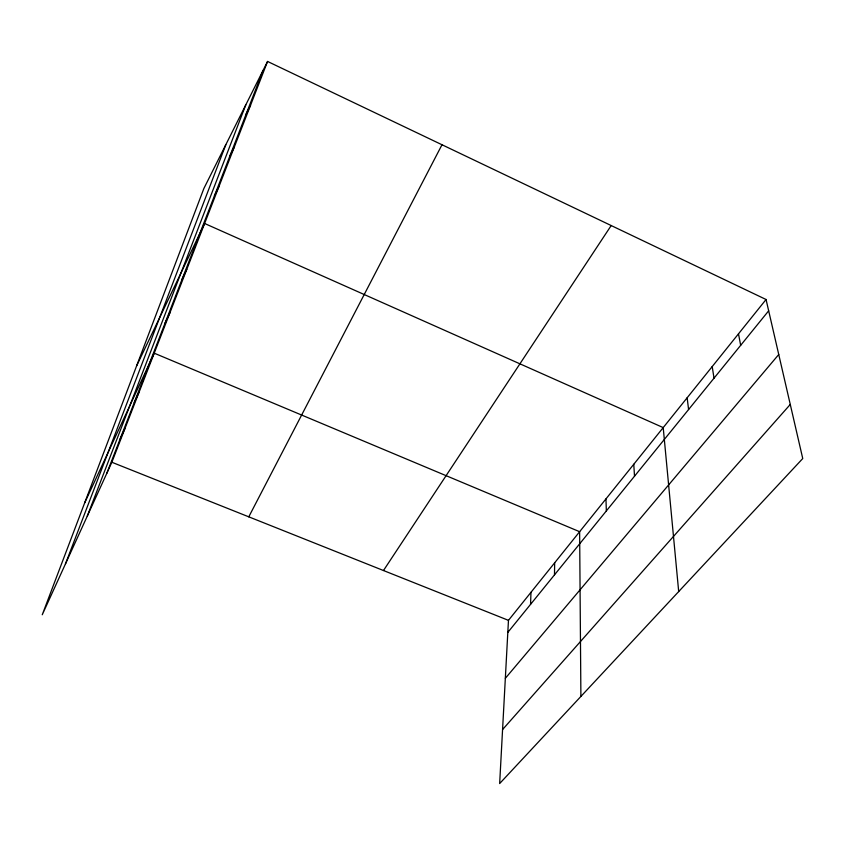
<?xml version="1.0" encoding="UTF-8"?>
<svg xmlns="http://www.w3.org/2000/svg" width="845" height="845" viewBox="0 0 845 845"><rect width="100%" height="100%" fill="white"/><g stroke="black" fill="none" stroke-linecap="round" stroke-linejoin="round"><path stroke-width="1.27" d="M554.489 574.853L554.669 562.791M530.554 604.365L530.977 592.292M766.056 299.5L508.468 620.346L499.659 783.547L802.75 458.539L766.056 299.5L267.559 61.453L203.877 188.477L42.25 614.759L111.857 462.257L267.559 61.453M65.435 563.974L225.784 144.77M87.278 516.094L245.789 104.875M106.755 473.422L263.101 70.346M120.127 438.956L125.208 427.876M134.249 402.537L139.309 391.573M84.68 502.859L154.223 353.178L579.628 531.706L580.895 696.428M165.039 323.149L170.025 312.502M181.865 279.779L186.787 269.354M136.615 365.885L204.606 223.481L663.209 427.602L678.693 591.563M214.398 195.903L219.172 186.006M229.787 156.219L234.477 146.618M246.001 114.424L250.574 105.15M248.779 516.834L441.998 144.748M383.482 570.523L611.188 225.552M507.813 632.409L768.665 310.812M505.331 678.324L778.752 354.499M502.574 729.552L790.276 404.449M111.857 462.257L508.468 620.346M738.488 333.838L740.674 345.32M712.208 366.561L714.014 378.19M687.143 397.784L688.59 409.529M633.771 464.264L634.51 476.2M605.96 498.909L606.351 510.919"/></g></svg>
